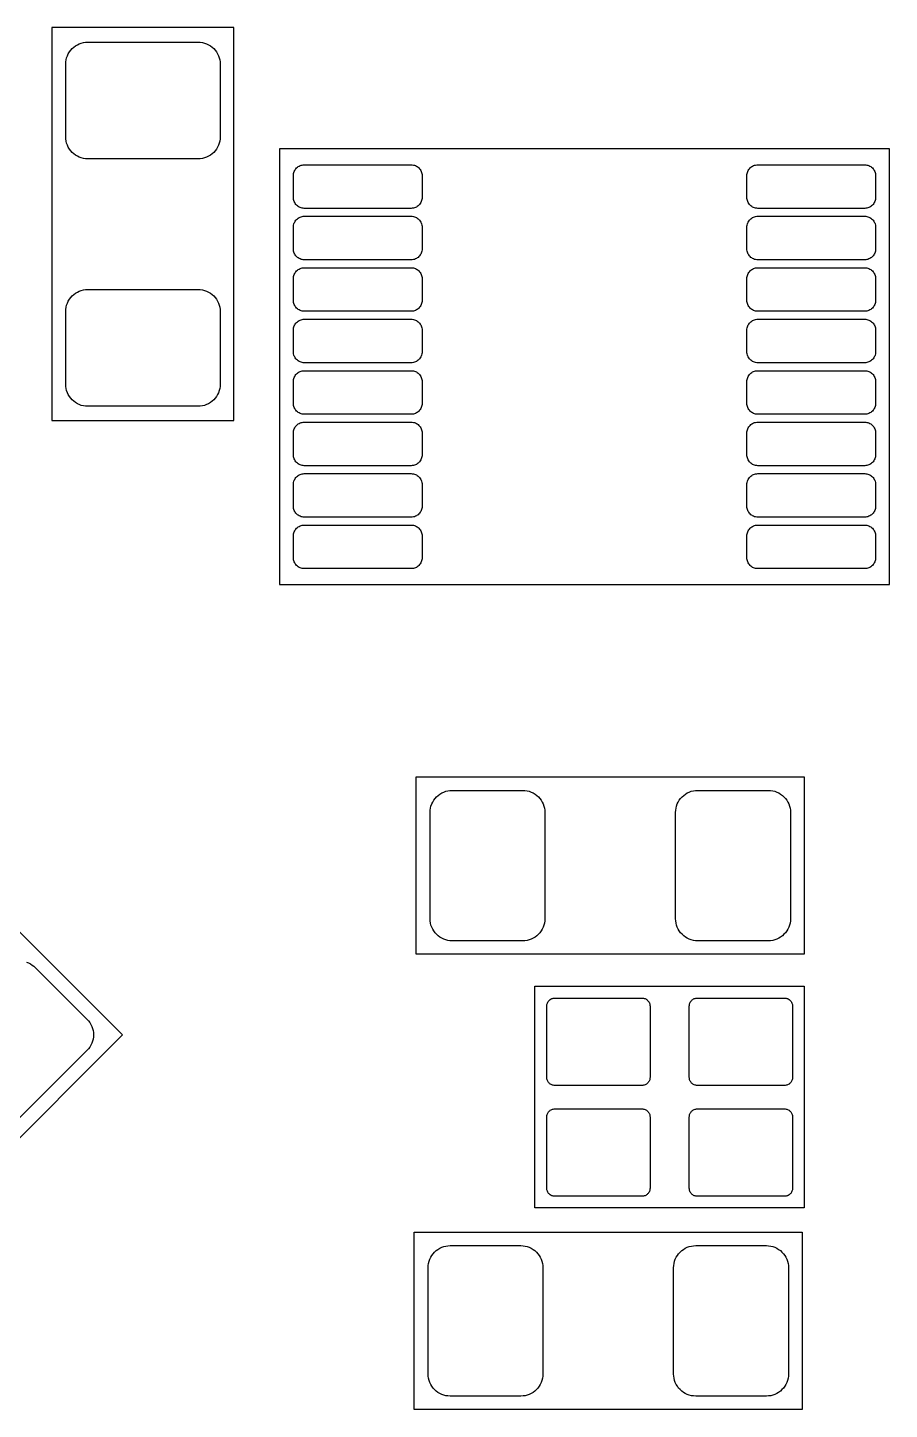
# Model space of a CAD drawing. Extents: x 0 to 143, y 0 to 190.
# Drawn here: x 83.64 to 94.52, y 132 to 149.45 of the extents above; entities that cross this region are included whole.
import ezdxf

# ---------------------------------------------------------------- set-up
doc = ezdxf.new("R2010")
doc.units = 0

msp = doc.modelspace()

# ---------------------------------------------------------------- linework, layer by layer
at = {"layer": 'Layer 1', "color": 7}
for points in [[(83.94954, 149.4532), (83.94954, 144.49258)], [(86.24824, 149.4532), (83.94954, 149.4532)], [(86.24824, 144.49258), (86.24824, 149.4532)], [(86.82482, 147.92158), (86.82482, 142.42248)], [(94.52356, 147.92158), (86.82482, 147.92158)], [(94.52356, 142.42248), (94.52356, 147.92158)], [(83.94954, 144.49258), (86.24824, 144.49258)], [(86.82482, 142.42248), (94.52356, 142.42248)], [(81.33334, 140.23808), (84.84108, 136.73288)], [(88.54948, 139.9917), (93.44914, 139.9917)], [(88.54948, 137.75142), (88.54948, 139.9917)], [(93.44914, 139.9917), (93.44914, 137.75142)], [(93.44914, 137.75142), (88.54948, 137.75142)], [(90.04808, 134.54848), (90.04808, 137.34756)], [(90.04808, 137.34756), (93.44914, 137.34756)], [(93.44914, 137.34756), (93.44914, 134.54848)], [(84.84108, 136.73288), (83.21294, 135.10474)], [(93.44914, 134.54848), (90.04808, 134.54848)], [(88.52408, 132.0034), (88.52408, 134.24114)], [(88.52408, 134.24114), (93.42374, 134.24114)], [(93.42374, 134.24114), (93.42374, 132.0034)], [(93.42374, 132.0034), (88.52408, 132.0034)]]:
    msp.add_lwpolyline(points, dxfattribs=at)
at = {"layer": 'Layer 1', "color": 96}
for points in [[(85.82406, 149.269558), (85.850984, 149.265748), (85.8774, 149.259144), (85.903308, 149.249746), (85.927946, 149.238062), (85.951314, 149.224092), (85.973158, 149.207836), (85.993478, 149.189548), (86.011766, 149.169228), (86.028022, 149.147384), (86.042246, 149.124016), (86.05393, 149.099124), (86.063074, 149.07347), (86.069678, 149.047054), (86.073742, 149.019876), (86.075012, 148.992698), (86.075012, 148.074234), (86.073742, 148.047056), (86.069678, 148.020132), (86.063074, 147.993462), (86.05393, 147.967808), (86.042246, 147.94317), (86.028022, 147.919802), (86.011766, 147.897704), (85.993478, 147.877638), (85.973158, 147.859096), (85.951314, 147.84284), (85.927946, 147.82887), (85.903308, 147.817186), (85.8774, 147.808042), (85.850984, 147.801438), (85.82406, 147.797374), (85.796628, 147.796104), (84.403184, 147.796104), (84.376006, 147.797374), (84.349082, 147.801438), (84.322412, 147.808042), (84.296758, 147.817186), (84.27212, 147.82887), (84.248752, 147.84284), (84.226654, 147.859096), (84.206588, 147.877638), (84.188046, 147.897704), (84.17179, 147.919802), (84.15782, 147.94317), (84.146136, 147.967808), (84.136992, 147.993462), (84.130388, 148.020132), (84.126324, 148.047056), (84.125054, 148.074234), (84.125054, 148.992698), (84.126324, 149.019876), (84.130388, 149.047054), (84.136992, 149.07347), (84.146136, 149.099124), (84.15782, 149.124016), (84.17179, 149.147384), (84.188046, 149.169228), (84.206588, 149.189548), (84.226654, 149.207836), (84.248752, 149.224092), (84.27212, 149.238062), (84.296758, 149.249746), (84.322412, 149.259144), (84.349082, 149.265748), (84.376006, 149.269558), (84.403184, 149.271082), (85.796628, 149.271082), (85.82406, 149.269558)], [(85.82406, 146.144596), (85.850984, 146.140532), (85.8774, 146.133928), (85.903308, 146.124784), (85.927946, 146.1131), (85.951314, 146.09913), (85.973158, 146.082874), (85.993478, 146.064586), (86.011766, 146.044266), (86.028022, 146.022422), (86.042246, 145.9988), (86.05393, 145.974162), (86.063074, 145.948508), (86.069678, 145.922092), (86.073742, 145.894914), (86.075012, 145.867736), (86.075012, 144.949272), (86.073742, 144.922094), (86.069678, 144.894916), (86.063074, 144.8685), (86.05393, 144.842846), (86.042246, 144.818208), (86.028022, 144.794586), (86.011766, 144.772742), (85.993478, 144.752422), (85.973158, 144.734134), (85.951314, 144.717878), (85.927946, 144.703908), (85.903308, 144.692224), (85.8774, 144.68308), (85.850984, 144.676222), (85.82406, 144.672412), (85.796628, 144.670888), (84.403184, 144.670888), (84.376006, 144.672412), (84.349082, 144.676222), (84.322412, 144.68308), (84.296758, 144.692224), (84.27212, 144.703908), (84.248752, 144.717878), (84.226654, 144.734134), (84.206588, 144.752422), (84.188046, 144.772742), (84.17179, 144.794586), (84.15782, 144.818208), (84.146136, 144.842846), (84.136992, 144.8685), (84.130388, 144.894916), (84.126324, 144.922094), (84.125054, 144.949272), (84.125054, 145.867736), (84.126324, 145.894914), (84.130388, 145.922092), (84.136992, 145.948508), (84.146136, 145.974162), (84.15782, 145.9988), (84.17179, 146.022422), (84.188046, 146.044266), (84.206588, 146.064586), (84.226654, 146.082874), (84.248752, 146.09913), (84.27212, 146.1131), (84.296758, 146.124784), (84.322412, 146.133928), (84.349082, 146.140532), (84.376006, 146.144596), (84.403184, 146.14612), (85.796628, 146.14612), (85.82406, 146.144596)]]:
    msp.add_lwpolyline(points, close=True, dxfattribs=at)
at = {"layer": 'Layer 1', "color": 16}
for points in [[(88.500966, 147.720412), (88.514428, 147.71838), (88.527382, 147.715078), (88.540082, 147.710506), (88.552274, 147.704664), (88.563958, 147.697806), (88.574626, 147.689678), (88.584786, 147.680788), (88.593676, 147.670628), (88.601804, 147.65996), (88.608662, 147.648276), (88.614504, 147.636084), (88.619076, 147.623384), (88.622378, 147.61043), (88.62441, 147.596968), (88.624918, 147.583506), (88.624918, 147.308424), (88.62441, 147.294962), (88.622378, 147.281754), (88.619076, 147.268546), (88.614504, 147.255846), (88.608662, 147.243654), (88.601804, 147.232224), (88.593676, 147.221302), (88.584786, 147.211396), (88.574626, 147.202252), (88.563958, 147.194124), (88.552274, 147.187266), (88.540082, 147.181424), (88.527382, 147.176852), (88.514428, 147.17355), (88.500966, 147.171772), (88.487504, 147.17101), (87.137494, 147.17101), (87.124032, 147.171772), (87.11057, 147.17355), (87.097616, 147.176852), (87.084916, 147.181424), (87.072724, 147.187266), (87.06104, 147.194124), (87.050372, 147.202252), (87.040212, 147.211396), (87.031322, 147.221302), (87.023194, 147.232224), (87.016336, 147.243654), (87.010494, 147.255846), (87.005922, 147.268546), (87.00262, 147.281754), (87.000588, 147.294962), (87.00008, 147.308424), (87.00008, 147.583506), (87.000588, 147.596968), (87.00262, 147.61043), (87.005922, 147.623384), (87.010494, 147.636084), (87.016336, 147.648276), (87.023194, 147.65996), (87.031322, 147.670628), (87.040212, 147.680788), (87.050372, 147.689678), (87.06104, 147.697806), (87.072724, 147.704664), (87.084916, 147.710506), (87.097616, 147.715078), (87.11057, 147.71838), (87.124032, 147.720412), (87.137494, 147.72092), (88.487504, 147.72092), (88.500966, 147.720412)], [(94.225872, 147.720412), (94.239334, 147.71838), (94.252288, 147.715078), (94.265242, 147.710506), (94.277434, 147.704664), (94.288864, 147.697806), (94.299786, 147.689678), (94.309692, 147.680788), (94.318836, 147.670628), (94.32671, 147.65996), (94.333822, 147.648276), (94.33941, 147.636084), (94.343982, 147.623384), (94.347284, 147.61043), (94.349316, 147.596968), (94.350078, 147.583506), (94.350078, 147.308424), (94.349316, 147.294962), (94.347284, 147.281754), (94.343982, 147.268546), (94.33941, 147.255846), (94.333822, 147.243654), (94.32671, 147.232224), (94.318836, 147.221302), (94.309692, 147.211396), (94.299786, 147.202252), (94.288864, 147.194124), (94.277434, 147.187266), (94.265242, 147.181424), (94.252288, 147.176852), (94.239334, 147.17355), (94.225872, 147.171772), (94.21241, 147.17101), (92.8624, 147.17101), (92.848938, 147.171772), (92.83573, 147.17355), (92.822522, 147.176852), (92.809822, 147.181424), (92.79763, 147.187266), (92.7862, 147.194124), (92.775278, 147.202252), (92.765372, 147.211396), (92.756228, 147.221302), (92.7481, 147.232224), (92.741242, 147.243654), (92.7354, 147.255846), (92.730828, 147.268546), (92.727526, 147.281754), (92.725748, 147.294962), (92.724986, 147.308424), (92.724986, 147.583506), (92.725748, 147.596968), (92.727526, 147.61043), (92.730828, 147.623384), (92.7354, 147.636084), (92.741242, 147.648276), (92.7481, 147.65996), (92.756228, 147.670628), (92.765372, 147.680788), (92.775278, 147.689678), (92.7862, 147.697806), (92.79763, 147.704664), (92.809822, 147.710506), (92.822522, 147.715078), (92.83573, 147.71838), (92.848938, 147.720412), (92.8624, 147.72092), (94.21241, 147.72092), (94.225872, 147.720412)], [(88.500966, 147.070426), (88.514428, 147.068394), (88.527382, 147.065092), (88.540082, 147.06052), (88.552274, 147.054678), (88.563958, 147.04782), (88.574626, 147.039692), (88.584786, 147.030802), (88.593676, 147.020642), (88.601804, 147.009974), (88.608662, 146.99829), (88.614504, 146.986098), (88.619076, 146.973398), (88.622378, 146.960444), (88.62441, 146.946982), (88.624918, 146.93352), (88.624918, 146.658438), (88.62441, 146.644976), (88.622378, 146.631768), (88.619076, 146.61856), (88.614504, 146.60586), (88.608662, 146.593668), (88.601804, 146.581984), (88.593676, 146.571316), (88.584786, 146.561156), (88.574626, 146.552266), (88.563958, 146.544138), (88.552274, 146.53728), (88.540082, 146.531438), (88.527382, 146.526866), (88.514428, 146.523564), (88.500966, 146.521786), (88.487504, 146.521024), (87.137494, 146.521024), (87.124032, 146.521786), (87.11057, 146.523564), (87.097616, 146.526866), (87.084916, 146.531438), (87.072724, 146.53728), (87.06104, 146.544138), (87.050372, 146.552266), (87.040212, 146.561156), (87.031322, 146.571316), (87.023194, 146.581984), (87.016336, 146.593668), (87.010494, 146.60586), (87.005922, 146.61856), (87.00262, 146.631768), (87.000588, 146.644976), (87.00008, 146.658438), (87.00008, 146.93352), (87.000588, 146.946982), (87.00262, 146.960444), (87.005922, 146.973398), (87.010494, 146.986098), (87.016336, 146.99829), (87.023194, 147.009974), (87.031322, 147.020642), (87.040212, 147.030802), (87.050372, 147.039692), (87.06104, 147.04782), (87.072724, 147.054678), (87.084916, 147.06052), (87.097616, 147.065092), (87.11057, 147.068394), (87.124032, 147.070426), (87.137494, 147.070934), (88.487504, 147.070934), (88.500966, 147.070426)], [(94.225872, 147.070426), (94.239334, 147.068394), (94.252288, 147.065092), (94.265242, 147.06052), (94.277434, 147.054678), (94.288864, 147.04782), (94.299786, 147.039692), (94.309692, 147.030802), (94.318836, 147.020642), (94.32671, 147.009974), (94.333822, 146.99829), (94.33941, 146.986098), (94.343982, 146.973398), (94.347284, 146.960444), (94.349316, 146.946982), (94.350078, 146.93352), (94.350078, 146.658438), (94.349316, 146.644976), (94.347284, 146.631768), (94.343982, 146.61856), (94.33941, 146.60586), (94.333822, 146.593668), (94.32671, 146.581984), (94.318836, 146.571316), (94.309692, 146.561156), (94.299786, 146.552266), (94.288864, 146.544138), (94.277434, 146.53728), (94.265242, 146.531438), (94.252288, 146.526866), (94.239334, 146.523564), (94.225872, 146.521786), (94.21241, 146.521024), (92.8624, 146.521024), (92.848938, 146.521786), (92.83573, 146.523564), (92.822522, 146.526866), (92.809822, 146.531438), (92.79763, 146.53728), (92.7862, 146.544138), (92.775278, 146.552266), (92.765372, 146.561156), (92.756228, 146.571316), (92.7481, 146.581984), (92.741242, 146.593668), (92.7354, 146.60586), (92.730828, 146.61856), (92.727526, 146.631768), (92.725748, 146.644976), (92.724986, 146.658438), (92.724986, 146.93352), (92.725748, 146.946982), (92.727526, 146.960444), (92.730828, 146.973398), (92.7354, 146.986098), (92.741242, 146.99829), (92.7481, 147.009974), (92.756228, 147.020642), (92.765372, 147.030802), (92.775278, 147.039692), (92.7862, 147.04782), (92.79763, 147.054678), (92.809822, 147.06052), (92.822522, 147.065092), (92.83573, 147.068394), (92.848938, 147.070426), (92.8624, 147.070934), (94.21241, 147.070934), (94.225872, 147.070426)], [(88.500966, 146.42044), (88.514428, 146.418408), (88.527382, 146.415106), (88.540082, 146.410534), (88.552274, 146.404692), (88.563958, 146.397834), (88.574626, 146.389706), (88.584786, 146.380816), (88.593676, 146.370656), (88.601804, 146.359988), (88.608662, 146.348304), (88.614504, 146.336112), (88.619076, 146.323412), (88.622378, 146.310204), (88.62441, 146.296996), (88.624918, 146.283534), (88.624918, 146.008452), (88.62441, 145.99499), (88.622378, 145.981782), (88.619076, 145.968574), (88.614504, 145.955874), (88.608662, 145.943682), (88.601804, 145.931998), (88.593676, 145.92133), (88.584786, 145.91117), (88.574626, 145.90228), (88.563958, 145.894152), (88.552274, 145.887294), (88.540082, 145.881452), (88.527382, 145.87688), (88.514428, 145.873578), (88.500966, 145.871546), (88.487504, 145.871038), (87.137494, 145.871038), (87.124032, 145.871546), (87.11057, 145.873578), (87.097616, 145.87688), (87.084916, 145.881452), (87.072724, 145.887294), (87.06104, 145.894152), (87.050372, 145.90228), (87.040212, 145.91117), (87.031322, 145.92133), (87.023194, 145.931998), (87.016336, 145.943682), (87.010494, 145.955874), (87.005922, 145.968574), (87.00262, 145.981782), (87.000588, 145.99499), (87.00008, 146.008452), (87.00008, 146.283534), (87.000588, 146.296996), (87.00262, 146.310204), (87.005922, 146.323412), (87.010494, 146.336112), (87.016336, 146.348304), (87.023194, 146.359988), (87.031322, 146.370656), (87.040212, 146.380816), (87.050372, 146.389706), (87.06104, 146.397834), (87.072724, 146.404692), (87.084916, 146.410534), (87.097616, 146.415106), (87.11057, 146.418408), (87.124032, 146.42044), (87.137494, 146.420948), (88.487504, 146.420948), (88.500966, 146.42044)], [(94.225872, 146.42044), (94.239334, 146.418408), (94.252288, 146.415106), (94.265242, 146.410534), (94.277434, 146.404692), (94.288864, 146.397834), (94.299786, 146.389706), (94.309692, 146.380816), (94.318836, 146.370656), (94.32671, 146.359988), (94.333822, 146.348304), (94.33941, 146.336112), (94.343982, 146.323412), (94.347284, 146.310204), (94.349316, 146.296996), (94.350078, 146.283534), (94.350078, 146.008452), (94.349316, 145.99499), (94.347284, 145.981782), (94.343982, 145.968574), (94.33941, 145.955874), (94.333822, 145.943682), (94.32671, 145.931998), (94.318836, 145.92133), (94.309692, 145.91117), (94.299786, 145.90228), (94.288864, 145.894152), (94.277434, 145.887294), (94.265242, 145.881452), (94.252288, 145.87688), (94.239334, 145.873578), (94.225872, 145.871546), (94.21241, 145.871038), (92.8624, 145.871038), (92.848938, 145.871546), (92.83573, 145.873578), (92.822522, 145.87688), (92.809822, 145.881452), (92.79763, 145.887294), (92.7862, 145.894152), (92.775278, 145.90228), (92.765372, 145.91117), (92.756228, 145.92133), (92.7481, 145.931998), (92.741242, 145.943682), (92.7354, 145.955874), (92.730828, 145.968574), (92.727526, 145.981782), (92.725748, 145.99499), (92.724986, 146.008452), (92.724986, 146.283534), (92.725748, 146.296996), (92.727526, 146.310204), (92.730828, 146.323412), (92.7354, 146.336112), (92.741242, 146.348304), (92.7481, 146.359988), (92.756228, 146.370656), (92.765372, 146.380816), (92.775278, 146.389706), (92.7862, 146.397834), (92.79763, 146.404692), (92.809822, 146.410534), (92.822522, 146.415106), (92.83573, 146.418408), (92.848938, 146.42044), (92.8624, 146.420948), (94.21241, 146.420948), (94.225872, 146.42044)], [(88.500966, 145.770454), (88.514428, 145.768422), (88.527382, 145.76512), (88.540082, 145.760548), (88.552274, 145.754706), (88.563958, 145.747848), (88.574626, 145.73972), (88.584786, 145.73083), (88.593676, 145.72067), (88.601804, 145.710002), (88.608662, 145.698318), (88.614504, 145.686126), (88.619076, 145.673426), (88.622378, 145.660218), (88.62441, 145.64701), (88.624918, 145.633548), (88.624918, 145.358466), (88.62441, 145.345004), (88.622378, 145.331796), (88.619076, 145.318588), (88.614504, 145.305888), (88.608662, 145.293696), (88.601804, 145.282012), (88.593676, 145.271344), (88.584786, 145.261184), (88.574626, 145.252294), (88.563958, 145.244166), (88.552274, 145.237308), (88.540082, 145.231466), (88.527382, 145.226894), (88.514428, 145.223592), (88.500966, 145.22156), (88.487504, 145.221052), (87.137494, 145.221052), (87.124032, 145.22156), (87.11057, 145.223592), (87.097616, 145.226894), (87.084916, 145.231466), (87.072724, 145.237308), (87.06104, 145.244166), (87.050372, 145.252294), (87.040212, 145.261184), (87.031322, 145.271344), (87.023194, 145.282012), (87.016336, 145.293696), (87.010494, 145.305888), (87.005922, 145.318588), (87.00262, 145.331796), (87.000588, 145.345004), (87.00008, 145.358466), (87.00008, 145.633548), (87.000588, 145.64701), (87.00262, 145.660218), (87.005922, 145.673426), (87.010494, 145.686126), (87.016336, 145.698318), (87.023194, 145.710002), (87.031322, 145.72067), (87.040212, 145.73083), (87.050372, 145.73972), (87.06104, 145.747848), (87.072724, 145.754706), (87.084916, 145.760548), (87.097616, 145.76512), (87.11057, 145.768422), (87.124032, 145.770454), (87.137494, 145.770962), (88.487504, 145.770962), (88.500966, 145.770454)], [(94.225872, 145.770454), (94.239334, 145.768422), (94.252288, 145.76512), (94.265242, 145.760548), (94.277434, 145.754706), (94.288864, 145.747848), (94.299786, 145.73972), (94.309692, 145.73083), (94.318836, 145.72067), (94.32671, 145.710002), (94.333822, 145.698318), (94.33941, 145.686126), (94.343982, 145.673426), (94.347284, 145.660218), (94.349316, 145.64701), (94.350078, 145.633548), (94.350078, 145.358466), (94.349316, 145.345004), (94.347284, 145.331796), (94.343982, 145.318588), (94.33941, 145.305888), (94.333822, 145.293696), (94.32671, 145.282012), (94.318836, 145.271344), (94.309692, 145.261184), (94.299786, 145.252294), (94.288864, 145.244166), (94.277434, 145.237308), (94.265242, 145.231466), (94.252288, 145.226894), (94.239334, 145.223592), (94.225872, 145.22156), (94.21241, 145.221052), (92.8624, 145.221052), (92.848938, 145.22156), (92.83573, 145.223592), (92.822522, 145.226894), (92.809822, 145.231466), (92.79763, 145.237308), (92.7862, 145.244166), (92.775278, 145.252294), (92.765372, 145.261184), (92.756228, 145.271344), (92.7481, 145.282012), (92.741242, 145.293696), (92.7354, 145.305888), (92.730828, 145.318588), (92.727526, 145.331796), (92.725748, 145.345004), (92.724986, 145.358466), (92.724986, 145.633548), (92.725748, 145.64701), (92.727526, 145.660218), (92.730828, 145.673426), (92.7354, 145.686126), (92.741242, 145.698318), (92.7481, 145.710002), (92.756228, 145.72067), (92.765372, 145.73083), (92.775278, 145.73972), (92.7862, 145.747848), (92.79763, 145.754706), (92.809822, 145.760548), (92.822522, 145.76512), (92.83573, 145.768422), (92.848938, 145.770454), (92.8624, 145.770962), (94.21241, 145.770962), (94.225872, 145.770454)], [(88.500966, 145.120214), (88.514428, 145.118436), (88.527382, 145.115134), (88.540082, 145.110562), (88.552274, 145.10472), (88.563958, 145.097862), (88.574626, 145.089734), (88.584786, 145.080844), (88.593676, 145.070684), (88.601804, 145.060016), (88.608662, 145.048332), (88.614504, 145.03614), (88.619076, 145.02344), (88.622378, 145.010232), (88.62441, 144.997024), (88.624918, 144.983562), (88.624918, 144.70848), (88.62441, 144.695018), (88.622378, 144.681556), (88.619076, 144.668602), (88.614504, 144.655902), (88.608662, 144.64371), (88.601804, 144.632026), (88.593676, 144.621358), (88.584786, 144.611198), (88.574626, 144.602308), (88.563958, 144.59418), (88.552274, 144.587322), (88.540082, 144.58148), (88.527382, 144.576908), (88.514428, 144.573606), (88.500966, 144.571574), (88.487504, 144.571066), (87.137494, 144.571066), (87.124032, 144.571574), (87.11057, 144.573606), (87.097616, 144.576908), (87.084916, 144.58148), (87.072724, 144.587322), (87.06104, 144.59418), (87.050372, 144.602308), (87.040212, 144.611198), (87.031322, 144.621358), (87.023194, 144.632026), (87.016336, 144.64371), (87.010494, 144.655902), (87.005922, 144.668602), (87.00262, 144.681556), (87.000588, 144.695018), (87.00008, 144.70848), (87.00008, 144.983562), (87.000588, 144.997024), (87.00262, 145.010232), (87.005922, 145.02344), (87.010494, 145.03614), (87.016336, 145.048332), (87.023194, 145.060016), (87.031322, 145.070684), (87.040212, 145.080844), (87.050372, 145.089734), (87.06104, 145.097862), (87.072724, 145.10472), (87.084916, 145.110562), (87.097616, 145.115134), (87.11057, 145.118436), (87.124032, 145.120214), (87.137494, 145.120976), (88.487504, 145.120976), (88.500966, 145.120214)], [(94.225872, 145.120214), (94.239334, 145.118436), (94.252288, 145.115134), (94.265242, 145.110562), (94.277434, 145.10472), (94.288864, 145.097862), (94.299786, 145.089734), (94.309692, 145.080844), (94.318836, 145.070684), (94.32671, 145.060016), (94.333822, 145.048332), (94.33941, 145.03614), (94.343982, 145.02344), (94.347284, 145.010232), (94.349316, 144.997024), (94.350078, 144.983562), (94.350078, 144.70848), (94.349316, 144.695018), (94.347284, 144.681556), (94.343982, 144.668602), (94.33941, 144.655902), (94.333822, 144.64371), (94.32671, 144.632026), (94.318836, 144.621358), (94.309692, 144.611198), (94.299786, 144.602308), (94.288864, 144.59418), (94.277434, 144.587322), (94.265242, 144.58148), (94.252288, 144.576908), (94.239334, 144.573606), (94.225872, 144.571574), (94.21241, 144.571066), (92.8624, 144.571066), (92.848938, 144.571574), (92.83573, 144.573606), (92.822522, 144.576908), (92.809822, 144.58148), (92.79763, 144.587322), (92.7862, 144.59418), (92.775278, 144.602308), (92.765372, 144.611198), (92.756228, 144.621358), (92.7481, 144.632026), (92.741242, 144.64371), (92.7354, 144.655902), (92.730828, 144.668602), (92.727526, 144.681556), (92.725748, 144.695018), (92.724986, 144.70848), (92.724986, 144.983562), (92.725748, 144.997024), (92.727526, 145.010232), (92.730828, 145.02344), (92.7354, 145.03614), (92.741242, 145.048332), (92.7481, 145.060016), (92.756228, 145.070684), (92.765372, 145.080844), (92.775278, 145.089734), (92.7862, 145.097862), (92.79763, 145.10472), (92.809822, 145.110562), (92.822522, 145.115134), (92.83573, 145.118436), (92.848938, 145.120214), (92.8624, 145.120976), (94.21241, 145.120976), (94.225872, 145.120214)], [(88.500966, 144.470228), (88.514428, 144.46845), (88.527382, 144.465148), (88.540082, 144.460576), (88.552274, 144.454734), (88.563958, 144.447876), (88.574626, 144.439748), (88.584786, 144.430604), (88.593676, 144.420698), (88.601804, 144.409776), (88.608662, 144.398346), (88.614504, 144.386154), (88.619076, 144.373454), (88.622378, 144.360246), (88.62441, 144.347038), (88.624918, 144.333576), (88.624918, 144.058494), (88.62441, 144.045032), (88.622378, 144.03157), (88.619076, 144.018616), (88.614504, 144.005916), (88.608662, 143.993724), (88.601804, 143.98204), (88.593676, 143.971372), (88.584786, 143.961212), (88.574626, 143.952322), (88.563958, 143.944194), (88.552274, 143.937336), (88.540082, 143.931494), (88.527382, 143.926922), (88.514428, 143.92362), (88.500966, 143.921588), (88.487504, 143.92108), (87.137494, 143.92108), (87.124032, 143.921588), (87.11057, 143.92362), (87.097616, 143.926922), (87.084916, 143.931494), (87.072724, 143.937336), (87.06104, 143.944194), (87.050372, 143.952322), (87.040212, 143.961212), (87.031322, 143.971372), (87.023194, 143.98204), (87.016336, 143.993724), (87.010494, 144.005916), (87.005922, 144.018616), (87.00262, 144.03157), (87.000588, 144.045032), (87.00008, 144.058494), (87.00008, 144.333576), (87.000588, 144.347038), (87.00262, 144.360246), (87.005922, 144.373454), (87.010494, 144.386154), (87.016336, 144.398346), (87.023194, 144.409776), (87.031322, 144.420698), (87.040212, 144.430604), (87.050372, 144.439748), (87.06104, 144.447876), (87.072724, 144.454734), (87.084916, 144.460576), (87.097616, 144.465148), (87.11057, 144.46845), (87.124032, 144.470228), (87.137494, 144.47099), (88.487504, 144.47099), (88.500966, 144.470228)], [(94.225872, 144.470228), (94.239334, 144.46845), (94.252288, 144.465148), (94.265242, 144.460576), (94.277434, 144.454734), (94.288864, 144.447876), (94.299786, 144.439748), (94.309692, 144.430604), (94.318836, 144.420698), (94.32671, 144.409776), (94.333822, 144.398346), (94.33941, 144.386154), (94.343982, 144.373454), (94.347284, 144.360246), (94.349316, 144.347038), (94.350078, 144.333576), (94.350078, 144.058494), (94.349316, 144.045032), (94.347284, 144.03157), (94.343982, 144.018616), (94.33941, 144.005916), (94.333822, 143.993724), (94.32671, 143.98204), (94.318836, 143.971372), (94.309692, 143.961212), (94.299786, 143.952322), (94.288864, 143.944194), (94.277434, 143.937336), (94.265242, 143.931494), (94.252288, 143.926922), (94.239334, 143.92362), (94.225872, 143.921588), (94.21241, 143.92108), (92.8624, 143.92108), (92.848938, 143.921588), (92.83573, 143.92362), (92.822522, 143.926922), (92.809822, 143.931494), (92.79763, 143.937336), (92.7862, 143.944194), (92.775278, 143.952322), (92.765372, 143.961212), (92.756228, 143.971372), (92.7481, 143.98204), (92.741242, 143.993724), (92.7354, 144.005916), (92.730828, 144.018616), (92.727526, 144.03157), (92.725748, 144.045032), (92.724986, 144.058494), (92.724986, 144.333576), (92.725748, 144.347038), (92.727526, 144.360246), (92.730828, 144.373454), (92.7354, 144.386154), (92.741242, 144.398346), (92.7481, 144.409776), (92.756228, 144.420698), (92.765372, 144.430604), (92.775278, 144.439748), (92.7862, 144.447876), (92.79763, 144.454734), (92.809822, 144.460576), (92.822522, 144.465148), (92.83573, 144.46845), (92.848938, 144.470228), (92.8624, 144.47099), (94.21241, 144.47099), (94.225872, 144.470228)], [(88.500966, 143.820242), (88.514428, 143.818464), (88.527382, 143.815162), (88.540082, 143.81059), (88.552274, 143.804748), (88.563958, 143.79789), (88.574626, 143.789762), (88.584786, 143.780618), (88.593676, 143.770712), (88.601804, 143.75979), (88.608662, 143.74836), (88.614504, 143.736168), (88.619076, 143.723468), (88.622378, 143.71026), (88.62441, 143.697052), (88.624918, 143.68359), (88.624918, 143.408508), (88.62441, 143.395046), (88.622378, 143.381584), (88.619076, 143.36863), (88.614504, 143.35593), (88.608662, 143.343738), (88.601804, 143.332054), (88.593676, 143.321386), (88.584786, 143.311226), (88.574626, 143.302336), (88.563958, 143.294208), (88.552274, 143.28735), (88.540082, 143.281508), (88.527382, 143.276936), (88.514428, 143.273634), (88.500966, 143.271602), (88.487504, 143.271094), (87.137494, 143.271094), (87.124032, 143.271602), (87.11057, 143.273634), (87.097616, 143.276936), (87.084916, 143.281508), (87.072724, 143.28735), (87.06104, 143.294208), (87.050372, 143.302336), (87.040212, 143.311226), (87.031322, 143.321386), (87.023194, 143.332054), (87.016336, 143.343738), (87.010494, 143.35593), (87.005922, 143.36863), (87.00262, 143.381584), (87.000588, 143.395046), (87.00008, 143.408508), (87.00008, 143.68359), (87.000588, 143.697052), (87.00262, 143.71026), (87.005922, 143.723468), (87.010494, 143.736168), (87.016336, 143.74836), (87.023194, 143.75979), (87.031322, 143.770712), (87.040212, 143.780618), (87.050372, 143.789762), (87.06104, 143.79789), (87.072724, 143.804748), (87.084916, 143.81059), (87.097616, 143.815162), (87.11057, 143.818464), (87.124032, 143.820242), (87.137494, 143.821004), (88.487504, 143.821004), (88.500966, 143.820242)], [(94.225872, 143.820242), (94.239334, 143.818464), (94.252288, 143.815162), (94.265242, 143.81059), (94.277434, 143.804748), (94.288864, 143.79789), (94.299786, 143.789762), (94.309692, 143.780618), (94.318836, 143.770712), (94.32671, 143.75979), (94.333822, 143.74836), (94.33941, 143.736168), (94.343982, 143.723468), (94.347284, 143.71026), (94.349316, 143.697052), (94.350078, 143.68359), (94.350078, 143.408508), (94.349316, 143.395046), (94.347284, 143.381584), (94.343982, 143.36863), (94.33941, 143.35593), (94.333822, 143.343738), (94.32671, 143.332054), (94.318836, 143.321386), (94.309692, 143.311226), (94.299786, 143.302336), (94.288864, 143.294208), (94.277434, 143.28735), (94.265242, 143.281508), (94.252288, 143.276936), (94.239334, 143.273634), (94.225872, 143.271602), (94.21241, 143.271094), (92.8624, 143.271094), (92.848938, 143.271602), (92.83573, 143.273634), (92.822522, 143.276936), (92.809822, 143.281508), (92.79763, 143.28735), (92.7862, 143.294208), (92.775278, 143.302336), (92.765372, 143.311226), (92.756228, 143.321386), (92.7481, 143.332054), (92.741242, 143.343738), (92.7354, 143.35593), (92.730828, 143.36863), (92.727526, 143.381584), (92.725748, 143.395046), (92.724986, 143.408508), (92.724986, 143.68359), (92.725748, 143.697052), (92.727526, 143.71026), (92.730828, 143.723468), (92.7354, 143.736168), (92.741242, 143.74836), (92.7481, 143.75979), (92.756228, 143.770712), (92.765372, 143.780618), (92.775278, 143.789762), (92.7862, 143.79789), (92.79763, 143.804748), (92.809822, 143.81059), (92.822522, 143.815162), (92.83573, 143.818464), (92.848938, 143.820242), (92.8624, 143.821004), (94.21241, 143.821004), (94.225872, 143.820242)], [(88.500966, 143.170256), (88.514428, 143.168478), (88.527382, 143.165176), (88.540082, 143.160604), (88.552274, 143.154762), (88.563958, 143.147904), (88.574626, 143.139776), (88.584786, 143.130632), (88.593676, 143.120726), (88.601804, 143.109804), (88.608662, 143.098374), (88.614504, 143.086182), (88.619076, 143.073482), (88.622378, 143.060274), (88.62441, 143.047066), (88.624918, 143.033604), (88.624918, 142.758522), (88.62441, 142.74506), (88.622378, 142.731598), (88.619076, 142.718644), (88.614504, 142.705944), (88.608662, 142.693752), (88.601804, 142.682068), (88.593676, 142.671146), (88.584786, 142.66124), (88.574626, 142.652096), (88.563958, 142.644222), (88.552274, 142.63711), (88.540082, 142.631522), (88.527382, 142.62695), (88.514428, 142.623648), (88.500966, 142.621616), (88.487504, 142.621108), (87.137494, 142.621108), (87.124032, 142.621616), (87.11057, 142.623648), (87.097616, 142.62695), (87.084916, 142.631522), (87.072724, 142.63711), (87.06104, 142.644222), (87.050372, 142.652096), (87.040212, 142.66124), (87.031322, 142.671146), (87.023194, 142.682068), (87.016336, 142.693752), (87.010494, 142.705944), (87.005922, 142.718644), (87.00262, 142.731598), (87.000588, 142.74506), (87.00008, 142.758522), (87.00008, 143.033604), (87.000588, 143.047066), (87.00262, 143.060274), (87.005922, 143.073482), (87.010494, 143.086182), (87.016336, 143.098374), (87.023194, 143.109804), (87.031322, 143.120726), (87.040212, 143.130632), (87.050372, 143.139776), (87.06104, 143.147904), (87.072724, 143.154762), (87.084916, 143.160604), (87.097616, 143.165176), (87.11057, 143.168478), (87.124032, 143.170256), (87.137494, 143.171018), (88.487504, 143.171018), (88.500966, 143.170256)], [(94.225872, 143.170256), (94.239334, 143.168478), (94.252288, 143.165176), (94.265242, 143.160604), (94.277434, 143.154762), (94.288864, 143.147904), (94.299786, 143.139776), (94.309692, 143.130632), (94.318836, 143.120726), (94.32671, 143.109804), (94.333822, 143.098374), (94.33941, 143.086182), (94.343982, 143.073482), (94.347284, 143.060274), (94.349316, 143.047066), (94.350078, 143.033604), (94.350078, 142.758522), (94.349316, 142.74506), (94.347284, 142.731598), (94.343982, 142.718644), (94.33941, 142.705944), (94.333822, 142.693752), (94.32671, 142.682068), (94.318836, 142.671146), (94.309692, 142.66124), (94.299786, 142.652096), (94.288864, 142.644222), (94.277434, 142.63711), (94.265242, 142.631522), (94.252288, 142.62695), (94.239334, 142.623648), (94.225872, 142.621616), (94.21241, 142.621108), (92.8624, 142.621108), (92.848938, 142.621616), (92.83573, 142.623648), (92.822522, 142.62695), (92.809822, 142.631522), (92.79763, 142.63711), (92.7862, 142.644222), (92.775278, 142.652096), (92.765372, 142.66124), (92.756228, 142.671146), (92.7481, 142.682068), (92.741242, 142.693752), (92.7354, 142.705944), (92.730828, 142.718644), (92.727526, 142.731598), (92.725748, 142.74506), (92.724986, 142.758522), (92.724986, 143.033604), (92.725748, 143.047066), (92.727526, 143.060274), (92.730828, 143.073482), (92.7354, 143.086182), (92.741242, 143.098374), (92.7481, 143.109804), (92.756228, 143.120726), (92.765372, 143.130632), (92.775278, 143.139776), (92.7862, 143.147904), (92.79763, 143.154762), (92.809822, 143.160604), (92.822522, 143.165176), (92.83573, 143.168478), (92.848938, 143.170256), (92.8624, 143.171018), (94.21241, 143.171018), (94.225872, 143.170256)], [(89.923366, 139.819742), (89.950544, 139.815678), (89.977214, 139.809074), (90.002868, 139.799676), (90.027506, 139.787992), (90.051128, 139.774022), (90.072972, 139.757766), (90.093292, 139.739224), (90.11158, 139.719158), (90.12809, 139.69706), (90.14206, 139.673692), (90.153744, 139.6488), (90.162888, 139.623146), (90.169746, 139.596476), (90.173556, 139.569552), (90.17508, 139.54212), (90.17508, 138.19973), (90.173556, 138.172552), (90.169746, 138.145374), (90.162888, 138.118958), (90.153744, 138.09305), (90.14206, 138.068412), (90.12809, 138.045044), (90.11158, 138.022946), (90.093292, 138.002626), (90.072972, 137.984338), (90.051128, 137.968082), (90.027506, 137.953858), (90.002868, 137.942174), (89.977214, 137.93303), (89.950544, 137.926426), (89.923366, 137.922362), (89.896188, 137.921092), (89.003886, 137.921092), (88.976454, 137.922362), (88.94953, 137.926426), (88.92286, 137.93303), (88.897206, 137.942174), (88.872314, 137.953858), (88.848946, 137.968082), (88.826848, 137.984338), (88.806782, 138.002626), (88.78824, 138.022946), (88.771984, 138.045044), (88.758014, 138.068412), (88.74633, 138.09305), (88.736932, 138.118958), (88.730328, 138.145374), (88.726264, 138.172552), (88.724994, 138.19973), (88.724994, 139.54212), (88.726264, 139.569552), (88.730328, 139.596476), (88.736932, 139.623146), (88.74633, 139.6488), (88.758014, 139.673692), (88.771984, 139.69706), (88.78824, 139.719158), (88.806782, 139.739224), (88.826848, 139.757766), (88.848946, 139.774022), (88.872314, 139.787992), (88.897206, 139.799676), (88.92286, 139.809074), (88.94953, 139.815678), (88.976454, 139.819742), (89.003886, 139.821012), (89.896188, 139.821012), (89.923366, 139.819742)], [(93.023436, 139.819742), (93.050614, 139.815678), (93.07703, 139.809074), (93.102938, 139.799676), (93.127576, 139.787992), (93.151198, 139.774022), (93.173042, 139.757766), (93.193362, 139.739224), (93.21165, 139.719158), (93.227906, 139.69706), (93.24213, 139.673692), (93.253814, 139.6488), (93.262958, 139.623146), (93.269562, 139.596476), (93.273626, 139.569552), (93.274896, 139.54212), (93.274896, 138.19973), (93.273626, 138.172552), (93.269562, 138.145374), (93.262958, 138.118958), (93.253814, 138.09305), (93.24213, 138.068412), (93.227906, 138.045044), (93.21165, 138.022946), (93.193362, 138.002626), (93.173042, 137.984338), (93.151198, 137.968082), (93.127576, 137.953858), (93.102938, 137.942174), (93.07703, 137.93303), (93.050614, 137.926426), (93.023436, 137.922362), (92.996258, 137.921092), (92.103956, 137.921092), (92.076524, 137.922362), (92.049346, 137.926426), (92.02293, 137.93303), (91.997022, 137.942174), (91.972384, 137.953858), (91.949016, 137.968082), (91.926918, 137.984338), (91.906598, 138.002626), (91.88831, 138.022946), (91.872054, 138.045044), (91.85783, 138.068412), (91.846146, 138.09305), (91.837002, 138.118958), (91.830398, 138.145374), (91.826334, 138.172552), (91.825064, 138.19973), (91.825064, 139.54212), (91.826334, 139.569552), (91.830398, 139.596476), (91.837002, 139.623146), (91.846146, 139.6488), (91.85783, 139.673692), (91.872054, 139.69706), (91.88831, 139.719158), (91.906598, 139.739224), (91.926918, 139.757766), (91.949016, 139.774022), (91.972384, 139.787992), (91.997022, 139.799676), (92.02293, 139.809074), (92.049346, 139.815678), (92.076524, 139.819742), (92.103956, 139.821012), (92.996258, 139.821012), (93.023436, 139.819742)], [(91.410028, 137.197446), (91.419934, 137.195922), (91.429586, 137.193636), (91.438984, 137.190334), (91.448128, 137.186016), (91.456764, 137.180936), (91.464638, 137.17484), (91.472004, 137.168236), (91.478862, 137.160616), (91.484704, 137.152742), (91.490038, 137.144106), (91.494356, 137.134962), (91.497658, 137.125564), (91.499944, 137.115912), (91.501468, 137.106006), (91.501976, 137.0961), (91.501976, 136.195924), (91.501468, 136.186018), (91.499944, 136.176112), (91.497658, 136.16646), (91.494356, 136.157062), (91.490038, 136.147918), (91.484704, 136.139282), (91.478862, 136.131408), (91.472004, 136.123788), (91.464638, 136.117184), (91.456764, 136.111088), (91.448128, 136.106008), (91.438984, 136.10169), (91.429586, 136.098388), (91.419934, 136.095848), (91.410028, 136.094578), (91.400122, 136.09407), (90.300048, 136.09407), (90.289888, 136.094578), (90.279982, 136.095848), (90.27033, 136.098388), (90.260932, 136.10169), (90.252042, 136.106008), (90.243406, 136.111088), (90.235278, 136.117184), (90.227912, 136.123788), (90.221054, 136.131408), (90.215212, 136.139282), (90.210132, 136.147918), (90.205814, 136.157062), (90.202512, 136.16646), (90.199972, 136.176112), (90.198448, 136.186018), (90.19794, 136.195924), (90.19794, 137.0961), (90.198448, 137.106006), (90.199972, 137.115912), (90.202512, 137.125564), (90.205814, 137.134962), (90.210132, 137.144106), (90.215212, 137.152742), (90.221054, 137.160616), (90.227912, 137.168236), (90.235278, 137.17484), (90.243406, 137.180936), (90.252042, 137.186016), (90.260932, 137.190334), (90.27033, 137.193636), (90.279982, 137.195922), (90.289888, 137.197446), (90.300048, 137.197954), (91.400122, 137.197954), (91.410028, 137.197446)], [(93.209872, 137.197446), (93.219778, 137.195922), (93.229684, 137.193636), (93.239082, 137.190334), (93.247972, 137.186016), (93.256608, 137.180936), (93.264736, 137.17484), (93.272102, 137.168236), (93.27896, 137.160616), (93.284802, 137.152742), (93.289882, 137.144106), (93.2942, 137.134962), (93.297502, 137.125564), (93.300042, 137.115912), (93.301566, 137.106006), (93.302074, 137.0961), (93.302074, 136.195924), (93.301566, 136.186018), (93.300042, 136.176112), (93.297502, 136.16646), (93.2942, 136.157062), (93.289882, 136.147918), (93.284802, 136.139282), (93.27896, 136.131408), (93.272102, 136.123788), (93.264736, 136.117184), (93.256608, 136.111088), (93.247972, 136.106008), (93.239082, 136.10169), (93.229684, 136.098388), (93.219778, 136.095848), (93.209872, 136.094578), (93.199966, 136.09407), (92.099892, 136.09407), (92.089986, 136.094578), (92.08008, 136.095848), (92.070428, 136.098388), (92.06103, 136.10169), (92.051886, 136.106008), (92.04325, 136.111088), (92.035376, 136.117184), (92.027756, 136.123788), (92.021152, 136.131408), (92.01531, 136.139282), (92.009976, 136.147918), (92.005658, 136.157062), (92.002356, 136.16646), (92.00007, 136.176112), (91.998546, 136.186018), (91.998038, 136.195924), (91.998038, 137.0961), (91.998546, 137.106006), (92.00007, 137.115912), (92.002356, 137.125564), (92.005658, 137.134962), (92.009976, 137.144106), (92.01531, 137.152742), (92.021152, 137.160616), (92.027756, 137.168236), (92.035376, 137.17484), (92.04325, 137.180936), (92.051886, 137.186016), (92.06103, 137.190334), (92.070428, 137.193636), (92.08008, 137.195922), (92.089986, 137.197446), (92.099892, 137.197954), (93.199966, 137.197954), (93.209872, 137.197446)], [(91.410028, 135.797398), (91.419934, 135.796128), (91.429586, 135.793588), (91.438984, 135.790286), (91.448128, 135.785968), (91.456764, 135.780888), (91.464638, 135.774792), (91.472004, 135.768188), (91.478862, 135.760822), (91.484704, 135.752694), (91.490038, 135.744058), (91.494356, 135.734914), (91.497658, 135.725516), (91.499944, 135.715864), (91.501468, 135.705958), (91.501976, 135.696052), (91.501976, 134.795876), (91.501468, 134.78597), (91.499944, 134.776064), (91.497658, 134.766412), (91.494356, 134.757014), (91.490038, 134.74787), (91.484704, 134.739234), (91.478862, 134.73136), (91.472004, 134.723994), (91.464638, 134.717136), (91.456764, 134.711294), (91.448128, 134.70596), (91.438984, 134.701642), (91.429586, 134.69834), (91.419934, 134.696054), (91.410028, 134.69453), (91.400122, 134.694022), (90.300048, 134.694022), (90.289888, 134.69453), (90.279982, 134.696054), (90.27033, 134.69834), (90.260932, 134.701642), (90.252042, 134.70596), (90.243406, 134.711294), (90.235278, 134.717136), (90.227912, 134.723994), (90.221054, 134.73136), (90.215212, 134.739234), (90.210132, 134.74787), (90.205814, 134.757014), (90.202512, 134.766412), (90.199972, 134.776064), (90.198448, 134.78597), (90.19794, 134.795876), (90.19794, 135.696052), (90.198448, 135.705958), (90.199972, 135.715864), (90.202512, 135.725516), (90.205814, 135.734914), (90.210132, 135.744058), (90.215212, 135.752694), (90.221054, 135.760822), (90.227912, 135.768188), (90.235278, 135.774792), (90.243406, 135.780888), (90.252042, 135.785968), (90.260932, 135.790286), (90.27033, 135.793588), (90.279982, 135.796128), (90.289888, 135.797398), (90.300048, 135.797906), (91.400122, 135.797906), (91.410028, 135.797398)], [(93.209872, 135.797398), (93.219778, 135.796128), (93.229684, 135.793588), (93.239082, 135.790286), (93.247972, 135.785968), (93.256608, 135.780888), (93.264736, 135.774792), (93.272102, 135.768188), (93.27896, 135.760822), (93.284802, 135.752694), (93.289882, 135.744058), (93.2942, 135.734914), (93.297502, 135.725516), (93.300042, 135.715864), (93.301566, 135.705958), (93.302074, 135.696052), (93.302074, 134.795876), (93.301566, 134.78597), (93.300042, 134.776064), (93.297502, 134.766412), (93.2942, 134.757014), (93.289882, 134.74787), (93.284802, 134.739234), (93.27896, 134.73136), (93.272102, 134.723994), (93.264736, 134.717136), (93.256608, 134.711294), (93.247972, 134.70596), (93.239082, 134.701642), (93.229684, 134.69834), (93.219778, 134.696054), (93.209872, 134.69453), (93.199966, 134.694022), (92.099892, 134.694022), (92.089986, 134.69453), (92.08008, 134.696054), (92.070428, 134.69834), (92.06103, 134.701642), (92.051886, 134.70596), (92.04325, 134.711294), (92.035376, 134.717136), (92.027756, 134.723994), (92.021152, 134.73136), (92.01531, 134.739234), (92.009976, 134.74787), (92.005658, 134.757014), (92.002356, 134.766412), (92.00007, 134.776064), (91.998546, 134.78597), (91.998038, 134.795876), (91.998038, 135.696052), (91.998546, 135.705958), (92.00007, 135.715864), (92.002356, 135.725516), (92.005658, 135.734914), (92.009976, 135.744058), (92.01531, 135.752694), (92.021152, 135.760822), (92.027756, 135.768188), (92.035376, 135.774792), (92.04325, 135.780888), (92.051886, 135.785968), (92.06103, 135.790286), (92.070428, 135.793588), (92.08008, 135.796128), (92.089986, 135.797398), (92.099892, 135.797906), (93.199966, 135.797906), (93.209872, 135.797398)], [(89.898474, 134.06969), (89.925652, 134.065626), (89.952068, 134.059022), (89.977976, 134.049878), (90.002614, 134.038194), (90.025982, 134.02397), (90.04808, 134.007714), (90.0684, 133.989426), (90.086688, 133.969106), (90.102944, 133.947008), (90.117168, 133.92364), (90.128852, 133.898748), (90.137996, 133.873094), (90.1446, 133.846678), (90.148664, 133.8195), (90.149934, 133.792068), (90.149934, 132.449932), (90.148664, 132.4225), (90.1446, 132.395322), (90.137996, 132.368906), (90.128852, 132.343252), (90.117168, 132.31836), (90.102944, 132.294992), (90.086688, 132.272894), (90.0684, 132.252574), (90.04808, 132.234286), (90.025982, 132.21803), (90.002614, 132.203806), (89.977976, 132.192122), (89.952068, 132.182978), (89.925652, 132.176374), (89.898474, 132.17231), (89.871042, 132.17104), (88.97874, 132.17104), (88.951562, 132.17231), (88.924384, 132.176374), (88.897968, 132.182978), (88.87206, 132.192122), (88.847422, 132.203806), (88.824054, 132.21803), (88.801956, 132.234286), (88.781636, 132.252574), (88.763348, 132.272894), (88.747092, 132.294992), (88.732868, 132.31836), (88.721184, 132.343252), (88.71204, 132.368906), (88.705436, 132.395322), (88.701372, 132.4225), (88.700102, 132.449932), (88.700102, 133.792068), (88.701372, 133.8195), (88.705436, 133.846678), (88.71204, 133.873094), (88.721184, 133.898748), (88.732868, 133.92364), (88.747092, 133.947008), (88.763348, 133.969106), (88.781636, 133.989426), (88.801956, 134.007714), (88.824054, 134.02397), (88.847422, 134.038194), (88.87206, 134.049878), (88.897968, 134.059022), (88.924384, 134.065626), (88.951562, 134.06969), (88.97874, 134.07096), (89.871042, 134.07096), (89.898474, 134.06969)], [(92.998544, 134.06969), (93.025468, 134.065626), (93.052138, 134.059022), (93.077792, 134.049878), (93.102684, 134.038194), (93.126052, 134.02397), (93.14815, 134.007714), (93.168216, 133.989426), (93.186758, 133.969106), (93.203014, 133.947008), (93.216984, 133.92364), (93.228668, 133.898748), (93.238066, 133.873094), (93.24467, 133.846678), (93.248734, 133.8195), (93.250004, 133.792068), (93.250004, 132.449932), (93.248734, 132.4225), (93.24467, 132.395322), (93.238066, 132.368906), (93.228668, 132.343252), (93.216984, 132.31836), (93.203014, 132.294992), (93.186758, 132.272894), (93.168216, 132.252574), (93.14815, 132.234286), (93.126052, 132.21803), (93.102684, 132.203806), (93.077792, 132.192122), (93.052138, 132.182978), (93.025468, 132.176374), (92.998544, 132.17231), (92.971112, 132.17104), (92.07881, 132.17104), (92.051632, 132.17231), (92.024454, 132.176374), (91.997784, 132.182978), (91.97213, 132.192122), (91.947492, 132.203806), (91.92387, 132.21803), (91.902026, 132.234286), (91.881706, 132.252574), (91.863418, 132.272894), (91.846908, 132.294992), (91.832938, 132.31836), (91.821254, 132.343252), (91.81211, 132.368906), (91.805252, 132.395322), (91.801442, 132.4225), (91.799918, 132.449932), (91.799918, 133.792068), (91.801442, 133.8195), (91.805252, 133.846678), (91.81211, 133.873094), (91.821254, 133.898748), (91.832938, 133.92364), (91.846908, 133.947008), (91.863418, 133.969106), (91.881706, 133.989426), (91.902026, 134.007714), (91.92387, 134.02397), (91.947492, 134.038194), (91.97213, 134.049878), (91.997784, 134.059022), (92.024454, 134.065626), (92.051632, 134.06969), (92.07881, 134.07096), (92.971112, 134.07096), (92.998544, 134.06969)]]:
    msp.add_lwpolyline(points, close=True, dxfattribs=at)
msp.add_lwpolyline([(83.628484, 137.64982), (83.654392, 137.640676), (83.67903, 137.628992), (83.702398, 137.614768), (83.724242, 137.598512), (83.744562, 137.580224), (84.39404, 136.930746), (84.412328, 136.91068), (84.428584, 136.888582), (84.442554, 136.865214), (84.454238, 136.840576), (84.463636, 136.814922), (84.47024, 136.788252), (84.47405, 136.761328), (84.475574, 136.73415), (84.47405, 136.706718), (84.47024, 136.679794), (84.463636, 136.653378), (84.454238, 136.62747), (84.442554, 136.602832), (84.428584, 136.579464), (84.412328, 136.55762), (84.39404, 136.5373), (83.408774, 135.552034)], dxfattribs=at)

doc.saveas('drawing.dxf')
